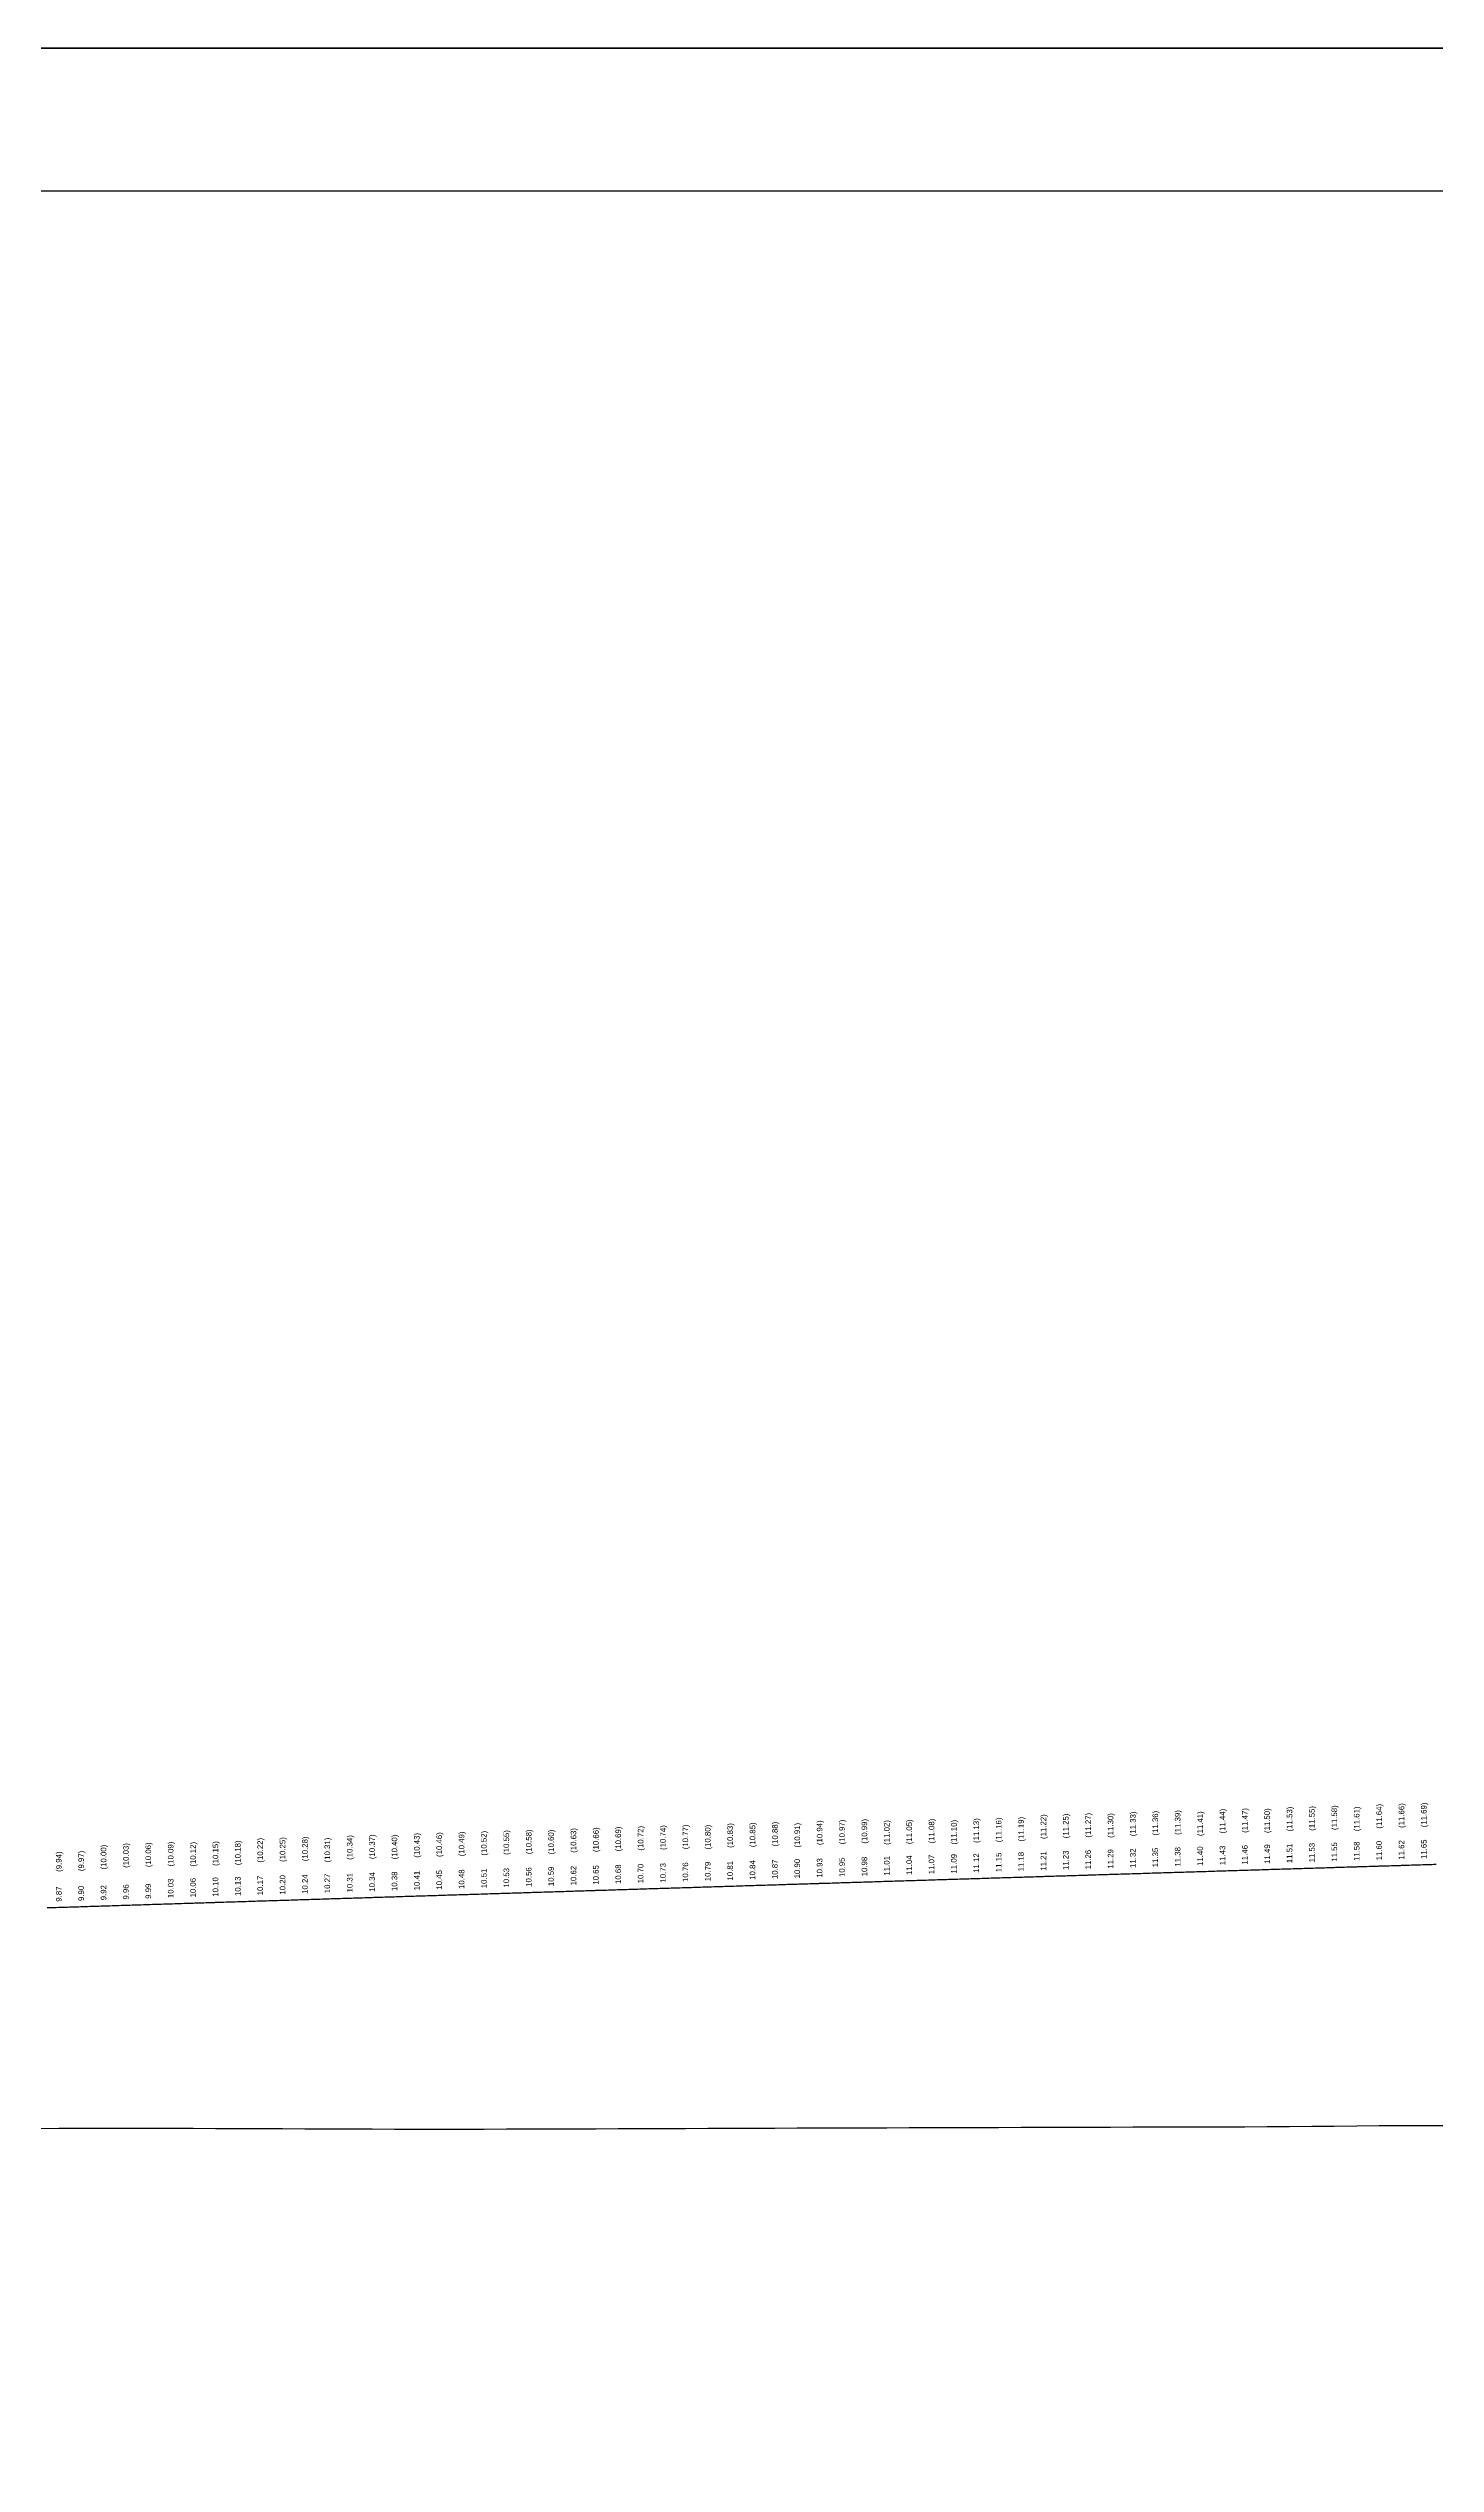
# Model space of a CAD drawing. Header units: millimetres. Extents: x 1864 to 10174863, y -4887456 to 5366151.
# Drawn here: x 6529370 to 6591370, y -10390 to 97511 of the extents above; entities that cross this region are included whole.
import ezdxf
from ezdxf import colors
from ezdxf.entities.mleader import LeaderData, LeaderLine
from ezdxf.enums import TextEntityAlignment as Align
from ezdxf.math import Vec2, Vec3

# ---------------------------------------------------------------- set-up
doc = ezdxf.new("R2010")
doc.units = ezdxf.units.MM
doc.layers.add('1-Бетон', color=106, linetype='Continuous', lineweight=35)
doc.layers.add('ИС_Выноска', color=3, linetype='Continuous', lineweight=18)
for name, color, linetype in [('Красный профиль', 1, 'Continuous'), ('Рабочие отметки', 7, 'Continuous'), ('Рабочие отметки доп.', 7, 'Continuous'), ('Черный профиль', 3, 'Continuous')]:
    doc.layers.add(name, color=color, linetype=linetype)
doc.styles.add('0', font='isocpeur.ttf', dxfattribs={"width": 0.8, "oblique": 15})
doc.styles.get("Standard").update_dxf_attribs({"font": 'arial.ttf'})

msp = doc.modelspace()

# ---------------------------------------------------------------- linework, layer by layer
at = {"color": 1}
msp.add_lwpolyline([(6417088, 91146.6), (6986110.6, 91146.6), (6986110.6, -72566.7), (6417088, -72566.7)], close=True, dxfattribs=at)
at = {"layer": '1-Бетон', "color": 6}
msp.add_lwpolyline([(6402815.7, 97510.8), (7328166.6, 97510.8), (7328166.6, -105940.4), (6402815.7, -105940.4)], close=True, dxfattribs=at)
at = {"layer": 'Красный профиль', "linetype": 'Continuous', "flags": 128}
msp.add_lwpolyline([(6529322.7, 14448.9), (6529422.6, 14452), (6529522.6, 14455.2), (6529622.5, 14458.4), (6529722.5, 14461.6), (6529822.4, 14464.7), (6529838.6, 14465.3), (6529922.4, 14467.9), (6530022.3, 14471.1), (6530122.3, 14474.3), (6530222.2, 14477.5), (6530322.2, 14480.6), (6530422.1, 14483.8), (6530522.1, 14487), (6530622, 14490.2), (6530722, 14493.3), (6530821.9, 14496.5), (6530838.6, 14497), (6530921.9, 14499.7), (6531021.8, 14502.9), (6531121.8, 14506), (6531221.7, 14509.2), (6531321.7, 14512.4), (6531421.6, 14515.6), (6531521.6, 14518.7), (6531621.5, 14521.9), (6531721.5, 14525.1), (6531821.4, 14528.3), (6531838.6, 14528.8), (6531921.4, 14531.4), (6532021.3, 14534.6), (6532121.3, 14537.8), (6532221.2, 14541), (6532321.2, 14544.1), (6532421.1, 14547.3), (6532521.1, 14550.5), (6532621, 14553.6), (6532721, 14556.8), (6532820.9, 14560), (6532838.6, 14560.6), (6532920.9, 14563.2), (6533020.8, 14566.3), (6533120.8, 14569.5), (6533220.7, 14572.7), (6533320.7, 14575.9), (6533420.6, 14579), (6533520.6, 14582.2), (6533620.5, 14585.4), (6533720.5, 14588.5), (6533820.4, 14591.7), (6533838.6, 14592.3), (6533920.4, 14594.9), (6534020.3, 14598.1), (6534120.3, 14601.2), (6534220.2, 14604.4), (6534320.2, 14607.6), (6534420.1, 14610.7), (6534520.1, 14613.9), (6534620, 14617.1), (6534720, 14620.2), (6534819.9, 14623.4), (6534838.6, 14624), (6534919.9, 14626.6), (6535019.8, 14629.7), (6535119.8, 14632.9), (6535219.7, 14636.1), (6535319.7, 14639.3), (6535419.6, 14642.4), (6535519.6, 14645.6), (6535619.5, 14648.8), (6535719.5, 14651.9), (6535819.4, 14655.1), (6535838.6, 14655.7), (6535919.4, 14658.3), (6536019.3, 14661.4), (6536119.3, 14664.6), (6536219.2, 14667.8), (6536319.2, 14670.9), (6536419.1, 14674.1), (6536519.1, 14677.3), (6536619, 14680.4), (6536719, 14683.6), (6536818.9, 14686.8), (6536838.6, 14687.4), (6536918.9, 14689.9), (6537018.8, 14693.1), (6537118.8, 14696.2), (6537218.7, 14699.4), (6537318.7, 14702.6), (6537418.6, 14705.7), (6537518.6, 14708.9), (6537618.5, 14712.1), (6537718.5, 14715.2), (6537818.4, 14718.4), (6537838.6, 14719), (6537918.4, 14721.6), (6538018.3, 14724.7), (6538118.3, 14727.9), (6538218.3, 14731.1), (6538318.2, 14734.2), (6538418.2, 14737.4), (6538518.1, 14740.5), (6538618.1, 14743.7), (6538718, 14746.9), (6538818, 14750), (6538838.6, 14750.7), (6538917.9, 14753.2), (6539017.9, 14756.4), (6539117.8, 14759.5), (6539217.8, 14762.7), (6539317.7, 14765.8), (6539417.7, 14769), (6539517.6, 14772.2), (6539617.6, 14775.3), (6539717.5, 14778.5), (6539817.5, 14781.6), (6539838.6, 14782.3), (6539917.4, 14784.8), (6540017.4, 14788), (6540117.3, 14791.1), (6540217.3, 14794.3), (6540317.2, 14797.4), (6540417.2, 14800.6), (6540517.1, 14803.8), (6540617.1, 14806.9), (6540717, 14810.1), (6540817, 14813.2), (6540838.6, 14813.9), (6540916.9, 14816.4), (6541016.9, 14819.5), (6541116.8, 14822.7), (6541216.8, 14825.9), (6541316.7, 14829), (6541416.7, 14832.2), (6541516.6, 14835.3), (6541616.6, 14838.5), (6541716.5, 14841.7), (6541816.5, 14844.8), (6541838.6, 14845.5), (6541916.4, 14848), (6542016.4, 14851.1), (6542116.3, 14854.3), (6542216.3, 14857.4), (6542316.2, 14860.6), (6542416.2, 14863.7), (6542516.1, 14866.9), (6542616.1, 14870.1), (6542716, 14873.2), (6542816, 14876.4), (6542838.6, 14877.1), (6542915.9, 14879.5), (6543015.9, 14882.7), (6543115.8, 14885.8), (6543215.8, 14889), (6543315.7, 14892.1), (6543415.7, 14895.3), (6543515.6, 14898.4), (6543615.6, 14901.6), (6543715.5, 14904.8), (6543815.5, 14907.9), (6543838.6, 14908.6), (6543915.4, 14911.1), (6544015.4, 14914.2), (6544115.3, 14917.4), (6544215.3, 14920.5), (6544315.2, 14923.7), (6544415.2, 14926.8), (6544515.1, 14930), (6544615.1, 14933.1), (6544715, 14936.3), (6544815, 14939.4), (6544838.6, 14940.2), (6544914.9, 14942.6), (6545014.9, 14945.7), (6545114.8, 14948.9), (6545214.8, 14952), (6545314.7, 14955.2), (6545414.7, 14958.3), (6545514.6, 14961.5), (6545614.6, 14964.6), (6545714.5, 14967.8), (6545814.5, 14970.9), (6545838.6, 14971.7), (6545914.4, 14974.1), (6546014.4, 14977.2), (6546114.3, 14980.4), (6546214.3, 14983.5), (6546314.2, 14986.7), (6546414.2, 14989.8), (6546514.1, 14993), (6546614.1, 14996.1), (6546714, 14999.3), (6546814, 15002.4), (6546838.6, 15003.2), (6546913.9, 15005.6), (6547013.9, 15008.7), (6547113.8, 15011.9), (6547213.8, 15015), (6547313.7, 15018.2), (6547413.7, 15021.3), (6547513.6, 15024.5), (6547613.6, 15027.6), (6547713.5, 15030.8), (6547813.5, 15033.9), (6547838.6, 15034.7), (6547913.4, 15037), (6548013.4, 15040.2), (6548113.3, 15043.3), (6548213.3, 15046.5), (6548313.2, 15049.6), (6548413.2, 15052.8), (6548513.1, 15055.9), (6548613.1, 15059.1), (6548713, 15062.2), (6548813, 15065.4), (6548838.6, 15066.2), (6548912.9, 15068.5), (6549012.9, 15071.6), (6549112.8, 15074.8), (6549212.8, 15077.9), (6549312.7, 15081.1), (6549412.7, 15084.2), (6549512.6, 15087.4), (6549612.6, 15090.5), (6549712.5, 15093.6), (6549812.5, 15096.8), (6549838.6, 15097.6), (6549912.4, 15099.9), (6550012.4, 15103.1), (6550112.3, 15106.2), (6550212.3, 15109.4), (6550312.2, 15112.5), (6550412.2, 15115.6), (6550512.1, 15118.8), (6550612.1, 15121.9), (6550712, 15125.1), (6550812, 15128.2), (6550838.6, 15129), (6550911.9, 15131.3), (6551011.9, 15134.5), (6551111.8, 15137.6), (6551211.8, 15140.8), (6551311.7, 15143.9), (6551411.7, 15147), (6551511.6, 15150.2), (6551611.6, 15153.3), (6551711.5, 15156.5), (6551811.5, 15159.6), (6551838.6, 15160.5), (6551911.4, 15162.7), (6552011.4, 15165.9), (6552111.3, 15169), (6552211.3, 15172.2), (6552311.2, 15175.3), (6552411.2, 15178.4), (6552511.1, 15181.6), (6552611.1, 15184.7), (6552711, 15187.9), (6552811, 15191), (6552838.6, 15191.9), (6552910.9, 15194.1), (6553010.9, 15197.3), (6553110.8, 15200.4), (6553210.8, 15203.5), (6553310.7, 15206.7), (6553410.7, 15209.8), (6553510.6, 15213), (6553610.6, 15216.1), (6553710.5, 15219.2), (6553810.5, 15222.4), (6553838.6, 15223.2), (6553910.4, 15225.5), (6554010.4, 15228.6), (6554110.3, 15231.8), (6554210.3, 15234.9), (6554310.2, 15238), (6554410.2, 15241.2), (6554510.1, 15244.3), (6554610.1, 15247.4), (6554710, 15250.6), (6554810, 15253.7), (6554838.6, 15254.6), (6554909.9, 15256.8), (6555009.9, 15260), (6555109.8, 15263.1), (6555209.8, 15266.2), (6555309.7, 15269.4), (6555409.7, 15272.5), (6555509.6, 15275.6), (6555609.6, 15278.8), (6555709.5, 15281.9), (6555809.5, 15285), (6555838.6, 15285.9), (6555909.4, 15288.2), (6556009.4, 15291.3), (6556109.4, 15294.4), (6556209.3, 15297.6), (6556309.3, 15300.7), (6556409.2, 15303.8), (6556509.2, 15307), (6556609.1, 15310.1), (6556709.1, 15313.2), (6556809, 15316.4), (6556838.6, 15317.3), (6556909, 15319.5), (6557008.9, 15322.6), (6557108.9, 15325.7), (6557208.8, 15328.9), (6557308.8, 15332), (6557408.7, 15335.1), (6557508.7, 15338.3), (6557608.6, 15341.4), (6557708.6, 15344.5), (6557808.5, 15347.6), (6557838.6, 15348.6), (6557908.5, 15350.8), (6558008.4, 15353.9), (6558108.4, 15357), (6558208.3, 15360.2), (6558308.3, 15363.3), (6558408.2, 15366.4), (6558508.2, 15369.5), (6558608.1, 15372.7), (6558708.1, 15375.8), (6558808, 15378.9), (6558838.6, 15379.9), (6558908, 15382.1), (6559007.9, 15385.2), (6559107.9, 15388.3), (6559207.8, 15391.4), (6559307.8, 15394.6), (6559407.7, 15397.7), (6559507.7, 15400.8), (6559607.6, 15403.9), (6559707.6, 15407.1), (6559807.5, 15410.2), (6559838.6, 15411.2), (6559907.5, 15413.3), (6560007.4, 15416.4), (6560107.4, 15419.6), (6560207.3, 15422.7), (6560307.3, 15425.8), (6560407.2, 15428.9), (6560507.2, 15432.1), (6560607.1, 15435.2), (6560707.1, 15438.3), (6560807, 15441.4), (6560838.6, 15442.4), (6560907, 15444.6), (6561006.9, 15447.7), (6561106.9, 15450.8), (6561206.8, 15453.9), (6561306.8, 15457), (6561406.7, 15460.2), (6561506.7, 15463.3), (6561606.6, 15466.4), (6561706.6, 15469.5), (6561806.5, 15472.7), (6561838.6, 15473.7), (6561906.5, 15475.8), (6562006.4, 15478.9), (6562106.4, 15482), (6562206.3, 15485.1), (6562306.3, 15488.3), (6562406.2, 15491.4), (6562506.2, 15494.5), (6562606.1, 15497.6), (6562706.1, 15500.7), (6562806, 15503.9), (6562838.6, 15504.9), (6562906, 15507), (6563005.9, 15510.1), (6563105.9, 15513.2), (6563205.8, 15516.3), (6563305.8, 15519.5), (6563405.7, 15522.6), (6563505.7, 15525.7), (6563605.6, 15528.8), (6563705.6, 15531.9), (6563805.5, 15535.1), (6563838.6, 15536.1), (6563905.5, 15538.2), (6564005.4, 15541.3), (6564105.4, 15544.4), (6564205.3, 15547.5), (6564305.3, 15550.6), (6564405.2, 15553.8), (6564505.2, 15556.9), (6564605.1, 15560), (6564705.1, 15563.1), (6564805, 15566.2), (6564838.6, 15567.3), (6564905, 15569.3), (6565004.9, 15572.5), (6565104.9, 15575.6), (6565204.8, 15578.7), (6565304.8, 15581.8), (6565404.7, 15584.9), (6565504.7, 15588), (6565604.6, 15591.2), (6565704.6, 15594.3), (6565804.5, 15597.4), (6565838.6, 15598.5), (6565904.5, 15600.5), (6566004.4, 15603.6), (6566104.4, 15606.7), (6566204.3, 15609.8), (6566304.3, 15613), (6566404.2, 15616.1), (6566504.2, 15619.2), (6566604.1, 15622.3), (6566704.1, 15625.4), (6566804, 15628.5), (6566838.6, 15629.6), (6566904, 15631.6), (6567003.9, 15634.8), (6567103.9, 15637.9), (6567203.8, 15641), (6567303.8, 15644.1), (6567403.7, 15647.2), (6567503.7, 15650.3), (6567603.6, 15653.4), (6567703.6, 15656.5), (6567803.5, 15659.7), (6567838.6, 15660.7), (6567903.5, 15662.8), (6568003.4, 15665.9), (6568103.4, 15669), (6568203.3, 15672.1), (6568303.3, 15675.2), (6568403.2, 15678.3), (6568503.2, 15681.4), (6568603.1, 15684.5), (6568703.1, 15687.6), (6568803, 15690.8), (6568838.6, 15691.9), (6568903, 15693.9), (6569002.9, 15697), (6569102.9, 15700.1), (6569202.8, 15703.2), (6569302.8, 15706.3), (6569402.7, 15709.4), (6569502.7, 15712.5), (6569602.6, 15715.6), (6569702.6, 15718.7), (6569802.5, 15721.8), (6569838.6, 15723), (6569902.5, 15724.9), (6570002.4, 15728.1), (6570102.4, 15731.2), (6570202.3, 15734.3), (6570302.3, 15737.4), (6570402.2, 15740.5), (6570502.2, 15743.6), (6570602.1, 15746.7), (6570702.1, 15749.8), (6570802, 15752.9), (6570838.6, 15754), (6570902, 15756), (6571001.9, 15759.1), (6571101.9, 15762.2), (6571201.8, 15765.3), (6571301.8, 15768.4), (6571401.7, 15771.5), (6571501.7, 15774.6), (6571601.6, 15777.8), (6571701.6, 15780.9), (6571801.5, 15784), (6571838.6, 15785.1), (6571901.5, 15787.1), (6572001.4, 15790.2), (6572101.4, 15793.3), (6572201.3, 15796.4), (6572301.3, 15799.5), (6572401.2, 15802.6), (6572501.2, 15805.7), (6572601.1, 15808.8), (6572701.1, 15811.9), (6572801, 15815), (6572838.6, 15816.2), (6572901, 15818.1), (6573000.9, 15821.2), (6573100.9, 15824.3), (6573200.8, 15827.4), (6573300.8, 15830.5), (6573400.7, 15833.6), (6573500.7, 15836.7), (6573600.6, 15839.8), (6573700.6, 15842.9), (6573800.6, 15846), (6573838.6, 15847.2), (6573900.5, 15849.1), (6574000.5, 15852.2), (6574100.4, 15855.3), (6574200.4, 15858.4), (6574300.3, 15861.5), (6574400.3, 15864.6), (6574500.2, 15867.7), (6574600.2, 15870.8), (6574700.1, 15873.9), (6574800.1, 15877), (6574838.6, 15878.2), (6574900, 15880.1), (6575000, 15883.2), (6575099.9, 15886.3), (6575199.9, 15889.4), (6575299.8, 15892.5), (6575399.8, 15895.6), (6575499.7, 15898.7), (6575599.7, 15901.8), (6575699.6, 15904.9), (6575799.6, 15908), (6575838.6, 15909.2), (6575899.5, 15911.1), (6575999.5, 15914.2), (6576099.4, 15917.3), (6576199.4, 15920.4), (6576299.3, 15923.5), (6576399.3, 15926.6), (6576499.2, 15929.7), (6576599.2, 15932.8), (6576699.1, 15935.9), (6576799.1, 15939), (6576838.6, 15940.2), (6576899, 15942.1), (6576999, 15945.1), (6577098.9, 15948.2), (6577198.9, 15951.3), (6577298.8, 15954.4), (6577398.8, 15957.5), (6577498.7, 15960.6), (6577598.7, 15963.7), (6577698.6, 15966.8), (6577798.6, 15969.9), (6577838.6, 15971.1), (6577898.5, 15973), (6577998.5, 15976.1), (6578098.4, 15979.2), (6578198.4, 15982.3), (6578298.3, 15985.4), (6578398.3, 15988.5), (6578498.2, 15991.6), (6578598.2, 15994.6), (6578698.1, 15997.7), (6578798.1, 16000.8), (6578838.6, 16002.1), (6578898, 16003.9), (6578998, 16007), (6579097.9, 16010.1), (6579197.9, 16013.2), (6579297.8, 16016.3), (6579397.8, 16019.4), (6579497.7, 16022.5), (6579597.7, 16025.6), (6579697.6, 16028.7), (6579797.6, 16031.7), (6579838.6, 16033), (6579897.5, 16034.8), (6579997.5, 16037.9), (6580097.4, 16041), (6580197.4, 16044.1), (6580297.3, 16047.2), (6580397.3, 16050.3), (6580497.2, 16053.4), (6580597.2, 16056.5), (6580697.1, 16059.6), (6580797.1, 16062.6), (6580838.6, 16063.9), (6580897, 16065.7), (6580997, 16068.8), (6581096.9, 16071.9), (6581196.9, 16075), (6581296.8, 16078.1), (6581396.8, 16081.2), (6581496.7, 16084.3), (6581596.7, 16087.3), (6581696.6, 16090.4), (6581796.6, 16093.5), (6581838.6, 16094.8), (6581896.5, 16096.6), (6581996.5, 16099.7), (6582096.4, 16102.8), (6582196.4, 16105.9), (6582296.3, 16108.9), (6582396.3, 16112), (6582496.2, 16115.1), (6582596.2, 16118.2), (6582696.1, 16121.3), (6582796.1, 16124.4), (6582838.6, 16125.7), (6582896, 16127.5), (6582996, 16130.5), (6583095.9, 16133.6), (6583195.9, 16136.7), (6583295.8, 16139.8), (6583395.8, 16142.9), (6583495.7, 16146), (6583595.7, 16149.1), (6583695.6, 16152.1), (6583795.6, 16155.2), (6583838.6, 16156.5), (6583895.5, 16158.3), (6583995.5, 16161.4), (6584095.4, 16164.5), (6584195.4, 16167.5), (6584295.3, 16170.6), (6584395.3, 16173.7), (6584495.2, 16176.8), (6584595.2, 16179.9), (6584695.1, 16183), (6584795.1, 16186), (6584838.6, 16187.4), (6584895, 16189.1), (6584995, 16192.2), (6585094.9, 16195.3), (6585194.9, 16198.4), (6585294.8, 16201.4), (6585394.8, 16204.5), (6585494.7, 16207.6), (6585594.7, 16210.7), (6585694.6, 16213.8), (6585794.6, 16216.8), (6585838.6, 16218.2), (6585894.5, 16219.9), (6585994.5, 16223), (6586094.4, 16226.1), (6586194.4, 16229.2), (6586294.3, 16232.2), (6586394.3, 16235.3), (6586494.2, 16238.4), (6586594.2, 16241.5), (6586694.1, 16244.6), (6586794.1, 16247.6), (6586838.6, 16249), (6586894, 16250.7), (6586994, 16253.8), (6587093.9, 16256.9), (6587193.9, 16259.9), (6587293.8, 16263), (6587393.8, 16266.1), (6587493.7, 16269.2), (6587593.7, 16272.3), (6587693.6, 16275.3), (6587793.6, 16278.4), (6587838.6, 16279.8), (6587893.5, 16281.5), (6587993.5, 16284.6), (6588093.4, 16287.6), (6588193.4, 16290.7), (6588293.3, 16293.8), (6588393.3, 16296.9), (6588493.2, 16299.9), (6588593.2, 16303), (6588693.1, 16306.1), (6588793.1, 16309.2), (6588838.6, 16310.6), (6588893, 16312.2), (6588993, 16315.3), (6589092.9, 16318.4), (6589192.9, 16321.5), (6589292.8, 16324.5), (6589392.8, 16327.6), (6589492.7, 16330.7), (6589592.7, 16333.8), (6589692.6, 16336.8), (6589792.6, 16339.9), (6589838.6, 16341.3), (6589892.5, 16343), (6589992.5, 16346), (6590092.4, 16349.1), (6590192.4, 16352.2), (6590292.3, 16355.3), (6590392.3, 16358.3), (6590492.2, 16361.4), (6590592.2, 16364.5), (6590692.1, 16367.5), (6590792.1, 16370.6), (6590838.6, 16372), (6590892, 16373.7), (6590992, 16376.8), (6591091.9, 16379.8), (6591191.9, 16382.9), (6591291.8, 16386), (6591391.8, 16389)], dxfattribs=at)
at = {"layer": 'Черный профиль', "linetype": 'Continuous', "flags": 128}
msp.add_lwpolyline([(6528838.6, 4587.5), (6529838.6, 4595.8), (6530838.6, 4601.5), (6531838.6, 4605.4), (6532838.6, 4601.9), (6533838.6, 4598.5), (6534838.6, 4595.1), (6535838.6, 4591.6), (6536838.6, 4588.2), (6537838.6, 4584.8), (6538838.6, 4581.4), (6539838.6, 4578), (6540838.6, 4574.7), (6541838.6, 4571.3), (6542838.6, 4567.9), (6543838.6, 4564.6), (6544838.6, 4561.2), (6545838.6, 4557.9), (6546838.6, 4555.5), (6547838.6, 4558.1), (6548838.6, 4560.7), (6549838.6, 4563.3), (6550838.6, 4566.1), (6551838.6, 4569), (6552838.6, 4572.1), (6553838.6, 4575.8), (6554838.6, 4579.5), (6555838.6, 4583.2), (6556838.6, 4586.9), (6557838.6, 4590.7), (6558838.6, 4594.4), (6559838.6, 4597.6), (6560838.6, 4600.8), (6561838.6, 4604), (6562838.6, 4607.2), (6563838.6, 4610.3), (6564838.6, 4613.5), (6565838.6, 4616.7), (6566838.6, 4619.9), (6567838.6, 4623.1), (6568838.6, 4626.3), (6569838.6, 4629.5), (6570838.6, 4632.4), (6571838.6, 4635.4), (6572838.6, 4638.2), (6573838.6, 4640.9), (6574838.6, 4643.6), (6575838.6, 4646.3), (6576838.6, 4649), (6577838.6, 4651.7), (6578838.6, 4654.5), (6579838.6, 4657.2), (6580838.6, 4659.9), (6581838.6, 4662.6), (6582838.6, 4665.3), (6583838.6, 4668.4), (6584838.6, 4677.1), (6585838.6, 4685.8), (6586838.6, 4694.6), (6587838.6, 4703.3), (6588838.6, 4712), (6589838.6, 4716.8), (6590838.6, 4720.2), (6591838.6, 4722.9)], dxfattribs=at)

# ---------------------------------------------------------------- texts
at = {"layer": 'Рабочие отметки', "linetype": 'Continuous'}
for s, p in [('11.51', (6584838.6, 16437.4)), ('11.53', (6585838.6, 16468.2)), ('11.55', (6586838.6, 16499)), ('11.58', (6587838.6, 16529.8)), ('11.60', (6588838.6, 16560.6)), ('11.62', (6589838.6, 16591.3)), ('11.65', (6590838.6, 16622)), ('10.53', (6549838.6, 15347.6)), ('10.56', (6550838.6, 15379)), ('10.59', (6551838.6, 15410.5)), ('10.62', (6552838.6, 15441.9)), ('10.65', (6553838.6, 15473.2)), ('10.68', (6554838.6, 15504.6)), ('10.70', (6555838.6, 15535.9)), ('10.73', (6556838.6, 15567.3)), ('10.76', (6557838.6, 15598.6)), ('10.79', (6558838.6, 15629.9)), ('10.81', (6559838.6, 15661.2)), ('10.84', (6560838.6, 15692.4)), ('10.87', (6561838.6, 15723.7)), ('10.90', (6562838.6, 15754.9)), ('10.93', (6563838.6, 15786.1)), ('10.95', (6564838.6, 15817.3)), ('10.98', (6565838.6, 15848.5)), ('11.01', (6566838.6, 15879.6)), ('11.04', (6567838.6, 15910.7)), ('11.07', (6568838.6, 15941.9)), ('11.09', (6569838.6, 15973)), ('11.12', (6570838.6, 16004)), ('11.15', (6571838.6, 16035.1)), ('11.18', (6572838.6, 16066.2)), ('11.21', (6573838.6, 16097.2)), ('11.23', (6574838.6, 16128.2)), ('11.26', (6575838.6, 16159.2)), ('11.29', (6576838.6, 16190.2)), ('11.32', (6577838.6, 16221.1)), ('11.35', (6578838.6, 16252.1)), ('11.38', (6579838.6, 16283)), ('11.40', (6580838.6, 16313.9)), ('11.43', (6581838.6, 16344.8)), ('11.46', (6582838.6, 16375.7)), ('11.49', (6583838.6, 16406.5)), ('9.87', (6529838.6, 14715.3)), ('9.90', (6530838.6, 14747)), ('9.92', (6531838.6, 14778.8)), ('9.96', (6532838.6, 14810.6)), ('9.99', (6533838.6, 14842.3)), ('10.03', (6534838.6, 14874)), ('10.06', (6535838.6, 14905.7)), ('10.10', (6536838.6, 14937.4)), ('10.13', (6537838.6, 14969)), ('10.17', (6538838.6, 15000.7)), ('10.20', (6539838.6, 15032.3)), ('10.24', (6540838.6, 15063.9)), ('10.27', (6541838.6, 15095.5)), ('10.31', (6542838.6, 15127.1)), ('10.34', (6543838.6, 15158.6)), ('10.38', (6544838.6, 15190.2)), ('10.41', (6545838.6, 15221.7)), ('10.45', (6546838.6, 15253.2)), ('10.48', (6547838.6, 15284.7)), ('10.51', (6548838.6, 15316.2))]:
    msp.add_text(s, height=250, rotation=90.000002, dxfattribs=at).set_placement(p, align=Align.MIDDLE_LEFT)
at = {"layer": 'Рабочие отметки доп.', "linetype": 'Continuous'}
for s, p in [('(10.97)', (6564838.6, 17275.6)), ('(10.99)', (6565838.6, 17306.8)), ('(11.05)', (6567838.6, 17285.7)), ('(11.08)', (6568838.6, 17316.9)), ('(11.10)', (6569838.6, 17264.6)), ('(11.13)', (6570838.6, 17337.4)), ('(11.16)', (6571838.6, 17368.4)), ('(11.19)', (6572838.6, 17399.5)), ('(11.22)', (6573838.6, 17513.9)), ('(11.25)', (6574838.6, 17544.9)), ('(11.27)', (6575838.6, 17575.9)), ('(11.30)', (6576838.6, 17565.2)), ('(11.33)', (6577838.6, 17637.8)), ('(11.36)', (6578838.6, 17668.8)), ('(11.39)', (6579838.6, 17699.7)), ('(11.41)', (6580838.6, 17647.3)), ('(11.44)', (6581838.6, 17761.5)), ('(11.47)', (6582838.6, 17792.4)), ('(11.50)', (6583838.6, 17781.5)), ('(11.53)', (6584838.6, 17854)), ('(11.55)', (6585838.6, 17884.9)), ('(11.58)', (6586838.6, 17915.7)), ('(11.61)', (6587838.6, 17863.1)), ('(11.64)', (6588838.6, 17977.2)), ('(11.66)', (6589838.6, 18008)), ('(11.69)', (6590838.6, 18038.7)), ('(10.03)', (6532838.6, 16227.2)), ('(10.06)', (6533838.6, 16259)), ('(10.09)', (6534838.6, 16290.7)), ('(10.12)', (6535838.6, 16280.7)), ('(10.15)', (6536838.6, 16312.4)), ('(10.18)', (6537838.6, 16344)), ('(10.22)', (6538838.6, 16459)), ('(10.25)', (6539838.6, 16490.6)), ('(10.28)', (6540838.6, 16522.2)), ('(10.31)', (6541838.6, 16470.5)), ('(10.34)', (6542838.6, 16585.4)), ('(10.37)', (6543838.6, 16617)), ('(10.40)', (6544838.6, 16606.8)), ('(10.43)', (6545838.6, 16680)), ('(10.46)', (6546838.6, 16711.5)), ('(10.49)', (6547838.6, 16743)), ('(10.52)', (6548838.6, 16774.5)), ('(10.55)', (6549838.6, 16805.9)), ('(10.58)', (6550838.6, 16837.4)), ('(10.60)', (6551838.6, 16827.1)), ('(10.63)', (6552838.6, 16900.2)), ('(10.66)', (6553838.6, 16931.6)), ('(10.69)', (6554838.6, 16962.9)), ('(10.72)', (6555838.6, 16994.3)), ('(10.74)', (6556838.6, 17025.6)), ('(10.77)', (6557838.6, 17056.9)), ('(10.80)', (6558838.6, 17046.5)), ('(10.83)', (6559838.6, 17119.5)), ('(10.85)', (6560838.6, 17150.8)), ('(10.88)', (6561838.6, 17182)), ('(10.91)', (6562838.6, 17129.9)), ('(10.94)', (6563838.6, 17244.4)), ('(11.02)', (6566838.6, 17254.6)), ('(9.94)', (6529838.6, 16048.6)), ('(9.97)', (6530838.6, 16080.4)), ('(10.00)', (6531838.6, 16153.8))]:
    msp.add_text(s, height=250, rotation=90.000002, dxfattribs=at).set_placement(p, align=Align.MIDDLE_LEFT)

# ---------------------------------------------------------------- leaders
at = {"layer": 'ИС_Выноска', "ltscale": 0.5}
ml = msp.add_multileader_mtext('Standard', dxfattribs=at)
ml.set_content('\\A1;Асфальтобетон А16Вт по ГОСТ 58406.2-2020 на ПБВ60 по ГОСТ 52056-2003                                -50мм\\PАсфальтобетон А22 Нт по ГОСТ 58406.2-2020 на БНД 50/70 по ГОСТ 33133-2020                       -60мм\\PГидроизоляция                                    -5 мм\\PВыравнивающий слой                        -min 30 мм', color=256, style='0')
ml.set_leader_properties(color=256, linetype='ByLayer', lineweight=-1)
ml.build(insert=Vec2(0, 0))
ml.multileader.update_dxf_attribs({"text_left_attachment_type": 6, "text_right_attachment_type": 6, "dogleg_length": 0.36, "arrow_head_size": 450, "scale": 75})
ctx = ml.context
ctx.base_point, ctx.scale, ctx.char_height, ctx.arrow_head_size, ctx.landing_gap_size, ctx.plane_origin, ctx.plane_x_axis, ctx.plane_y_axis = Vec3(5775797.1, 51717.5, 5778.2), 75, 500, 450, 18, Vec3(5775217, 80742.9, 5778.2), Vec3(1, 0.00000002), Vec3(-0.00000002, 1)
ctx.left_attachment, ctx.right_attachment = 6, 6
notes = []
notes.append((ctx, [(0, (1, 1, 0), (5775725.1, 51717.5, 5778.2), (1, 0.00000002), 72, [(0, [(5775725.1, 41234.8, 5778.2)], 0, [])])]))
ctx.mtext.insert, ctx.mtext.text_direction, ctx.mtext.rotation, ctx.mtext.width, ctx.mtext.flow_direction = Vec3(5775815.1, 52367.5, 5778.2), Vec3(1, 0.00000002), 0.00000002, 15420.077, 5
for ctx, leaders in notes:
    for number, flags, end, landing, length, lines in leaders:
        leader = LeaderData()
        leader.index, (leader.has_last_leader_line, leader.has_dogleg_vector, leader.attachment_direction) = number, flags
        leader.last_leader_point, leader.dogleg_vector, leader.dogleg_length = Vec3(end), Vec3(landing), length
        for number, points, colour, breaks in lines:
            line = LeaderLine()
            line.index, line.vertices, line.color, line.breaks = number, Vec3.list(points), colors.encode_raw_color(colour), breaks
            leader.lines.append(line)
        ctx.leaders.append(leader)

doc.saveas('drawing.dxf')
